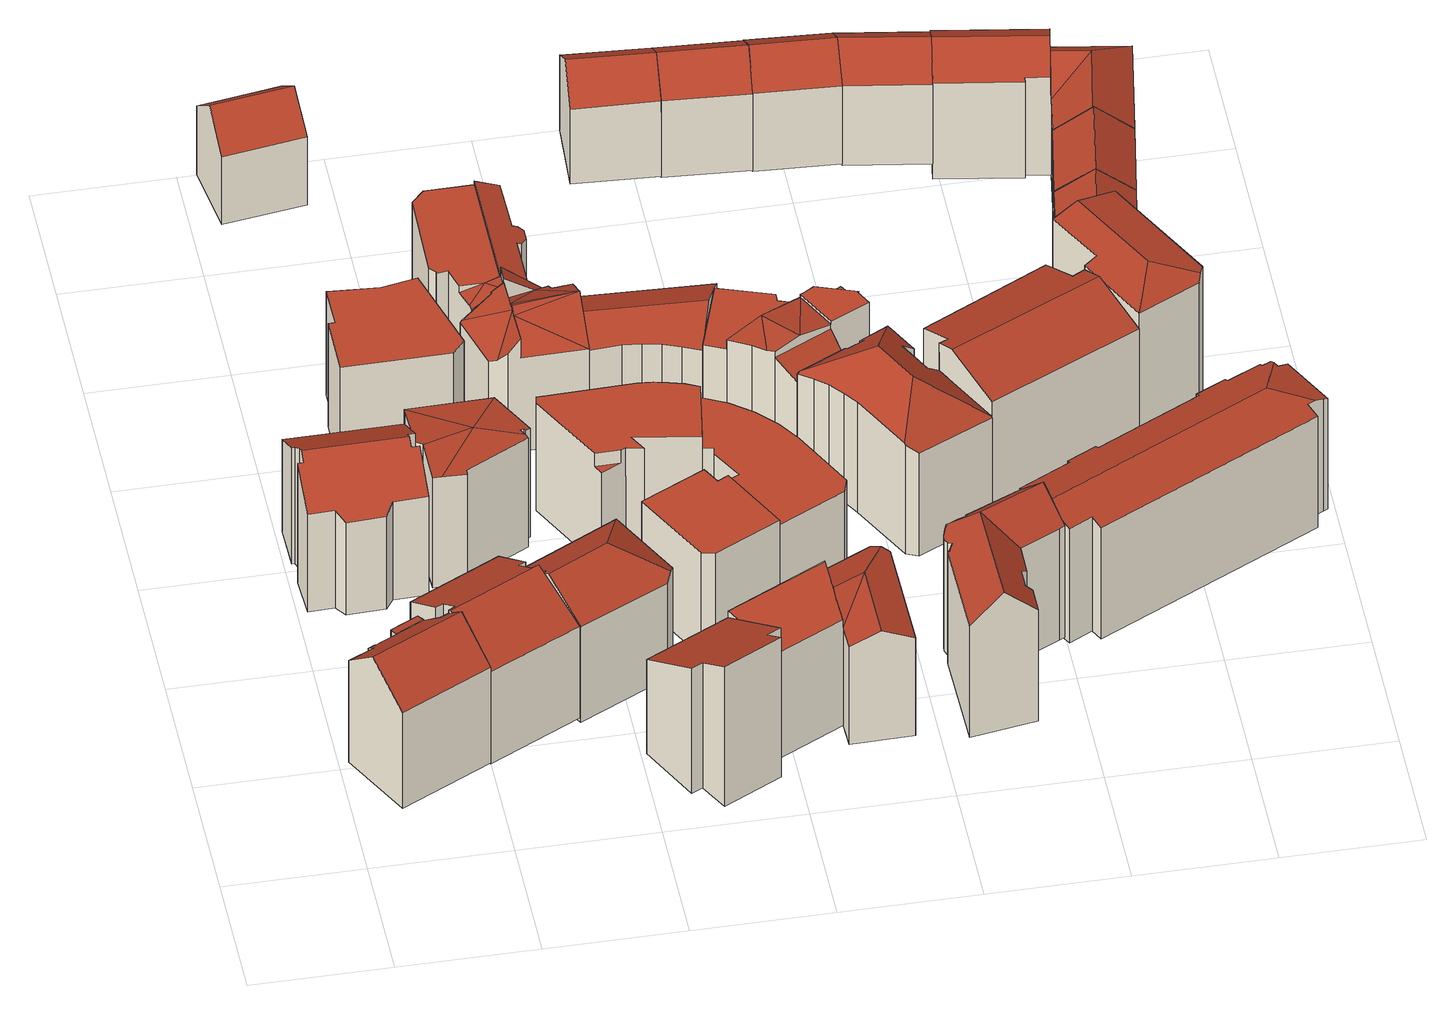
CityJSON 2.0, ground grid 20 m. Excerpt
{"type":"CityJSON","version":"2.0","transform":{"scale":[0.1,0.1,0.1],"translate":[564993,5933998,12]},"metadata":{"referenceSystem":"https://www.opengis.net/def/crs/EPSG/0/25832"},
"CityObjects":{
"building1":{"type":"Building","attributes":{"Gemeindeschluessel":"02100107","Geometrietyp2DReferenz":"3000","function":"31001_1010","roofType":"3100","measuredHeight":22.48,"storeysAboveGround":5},"address":[{"country":"Germany","locality":"Hamburg","thoroughfareNumber":"38","thoroughfareName":"Wexstraße","postcode":"20355"}],"geometry":[{"type":"Solid","lod":"2","boundaries":[[[[0,1,2,3]],[[4,5,6,7]],[[8,9,10,11]],[[12,13,14,15]],[[13,16,17,14]],[[16,18,19,17]],[[20,21,8,11]],[[2,1,22,23]],[[6,5,0,3]],[[4,7,21,24]],[[21,7,6,9,8]],[[25,26,27,28]],[[15,14,17,19,29,30,23,22,28,27,31,32]],[[22,1,0,5,4,24,25,28]],[[27,26,33,34,31]],[[29,10,9,6,30]],[[30,6,3,2,23]],[[32,31,34,35]],[[32,35,36,12,15]],[[19,18,20,11,10,29]],[[35,34,33,36]],[[33,26,25,24,21,20,18,16,13,12,36]]]],"semantics":{"surfaces":[{"type":"RoofSurface"},{"type":"WallSurface"},{"type":"GroundSurface"}],"values":[[0,0,0,1,1,1,1,1,1,1,1,1,2,1,1,1,1,1,1,1,0,0]]}}]},
"building2":{"type":"Building","attributes":{"Gemeindeschluessel":"02100107","Geometrietyp2DReferenz":"3000","function":"31001_1120","roofType":"3100","measuredHeight":22.34,"storeysAboveGround":5},"address":[{"country":"Germany","locality":"Hamburg","thoroughfareNumber":"17","thoroughfareName":"Brüderstraße","postcode":"20355"}],"geometry":[{"type":"Solid","lod":"2","boundaries":[[[[37,38,39,40,41,42,43,44,45]],[[46,47,48,49,50,51,52,40,39,53,54,55]],[[44,43,56,57]],[[43,42,58,56]],[[42,41,59,58]],[[38,37,60,61]],[[37,45,62,60]],[[45,44,57,62]],[[54,53,63,64]],[[52,51,65,66]],[[51,50,67,65]],[[50,49,68,67]],[[49,48,69,68]],[[48,47,70,69]],[[47,46,71,70]],[[46,55,72,71]],[[55,54,64,72]],[[53,39,38,61,63]],[[41,40,52,66,59]],[[66,65,67,68,69,70,71,72,64,63,61,60,62,57,56,58,59]]]],"semantics":{"surfaces":[{"type":"RoofSurface"},{"type":"WallSurface"},{"type":"GroundSurface"}],"values":[[0,0,1,1,1,1,1,1,1,1,1,1,1,1,1,1,1,1,1,2]]}}]},
"building3":{"type":"Building","attributes":{"Gemeindeschluessel":"02100107","Geometrietyp2DReferenz":"3000","function":"31001_1120","roofType":"3100","measuredHeight":21.31,"storeysAboveGround":4},"address":[{"country":"Germany","locality":"Hamburg","thoroughfareNumber":"36","thoroughfareName":"Wexstraße","postcode":"20355"}],"geometry":[{"type":"Solid","lod":"2","boundaries":[[[[73,74,75,76,77,78,79,80,81,82,83,84,85]],[[77,86,87,78]],[[84,83,88,89]],[[83,82,90,88]],[[82,81,91,90]],[[81,80,92,91]],[[80,79,93,92]],[[76,75,94,95]],[[75,74,96,94]],[[74,73,97,96]],[[73,85,98,97]],[[85,84,89,98]],[[87,86,99,100]],[[79,78,87,100,93]],[[86,77,76,95,99]],[[95,94,96,97,98,89,88,90,91,92,93,100,99]]]],"semantics":{"surfaces":[{"type":"RoofSurface"},{"type":"WallSurface"},{"type":"GroundSurface"}],"values":[[0,0,1,1,1,1,1,1,1,1,1,1,1,1,1,2]]}}]},
"building4":{"type":"Building","attributes":{"Gemeindeschluessel":"02100107","Geometrietyp2DReferenz":"3000","function":"31001_1010","roofType":"3200","measuredHeight":20.36,"storeysAboveGround":5},"address":[{"country":"Germany","locality":"Hamburg","thoroughfareNumber":"15","thoroughfareName":"Brüderstraße","postcode":"20355"}],"geometry":[{"type":"Solid","lod":"2","boundaries":[[[[101,102,103]],[[104,105,103,102,106]],[[107,103,105,108]],[[109,110,111,103,107,112]],[[113,114,115,116,101,103,111]],[[102,101,117,118]],[[104,106,119,120]],[[106,102,118,119]],[[110,109,121,122]],[[109,112,123,121]],[[101,116,124,117]],[[116,115,125,124]],[[115,114,126,125]],[[114,113,127,126]],[[121,123,128,120,119,118,117,124,125,126,127,122]],[[127,113,111,110,122]],[[123,112,107,108,128]],[[128,108,105,104,120]]]],"semantics":{"surfaces":[{"type":"RoofSurface"},{"type":"WallSurface"},{"type":"GroundSurface"}],"values":[[0,0,0,0,0,1,1,1,1,1,1,1,1,1,2,1,1,1]]}}]},
"building5":{"type":"Building","attributes":{"Gemeindeschluessel":"02100107","Geometrietyp2DReferenz":"3000","function":"31001_1120","roofType":"1000","measuredHeight":18.5,"storeysAboveGround":5},"address":[{"country":"Germany","locality":"Hamburg","thoroughfareNumber":"14","thoroughfareName":"Brüderstraße","postcode":"20355"}],"geometry":[{"type":"Solid","lod":"2","boundaries":[[[[129,130,131,132,133,134,135,136]],[[137,138,139,140,141,142,143,144]],[[135,134,137,144]],[[134,133,138,137]],[[133,132,139,138]],[[132,131,140,139]],[[131,130,141,140]],[[130,129,142,141]],[[129,136,143,142]],[[136,135,144,143]]]],"semantics":{"surfaces":[{"type":"RoofSurface"},{"type":"GroundSurface"},{"type":"WallSurface"}],"values":[[0,1,2,2,2,2,2,2,2,2]]}}]},
"building6":{"type":"Building","attributes":{"Gemeindeschluessel":"02100107","Geometrietyp2DReferenz":"3000","function":"31001_1010","roofType":"3200","measuredHeight":21.65,"storeysAboveGround":5},"address":[{"country":"Germany","locality":"Hamburg","thoroughfareNumber":"38","thoroughfareName":"Großer Trampgang","postcode":"20355"}],"geometry":[{"type":"Solid","lod":"2","boundaries":[[[[145,146,147,148,149,150]],[[151,148,147,152]],[[145,150,153,154]],[[150,149,155,153]],[[148,151,156,157]],[[158,154,153,155,157,156,159]],[[145,154,158,160,146]],[[159,156,151,152,161]],[[158,159,161,160]],[[155,149,148,157]],[[161,152,147,146,160]]]],"semantics":{"surfaces":[{"type":"RoofSurface"},{"type":"WallSurface"},{"type":"GroundSurface"}],"values":[[0,0,1,1,1,2,1,1,1,1,0]]}}]},
"building7":{"type":"Building","attributes":{"Gemeindeschluessel":"02100107","Geometrietyp2DReferenz":"3000","function":"31001_1010","roofType":"3100","measuredHeight":16.73,"storeysAboveGround":4},"address":[{"country":"Germany","locality":"Hamburg","thoroughfareNumber":"17","thoroughfareName":"Rademachergang","postcode":"20355"}],"geometry":[{"type":"Solid","lod":"2","boundaries":[[[[162,163,164,165,166]],[[167,162,166,168]],[[165,164,169,170]],[[164,163,171,169]],[[167,168,172,173]],[[168,166,165,170,172]],[[163,162,167,173,171]],[[173,172,170,169,171]]]],"semantics":{"surfaces":[{"type":"RoofSurface"},{"type":"WallSurface"},{"type":"GroundSurface"}],"values":[[0,0,1,1,1,1,1,2]]}}]},
"building8":{"type":"Building","attributes":{"Gemeindeschluessel":"02100107","Geometrietyp2DReferenz":"3000","function":"31001_1120","roofType":"2100","measuredHeight":25.11,"storeysAboveGround":4},"address":[{"country":"Germany","locality":"Hamburg","thoroughfareNumber":"31","thoroughfareName":"Wexstraße","postcode":"20355"}],"geometry":[{"type":"Solid","lod":"2","boundaries":[[[[174,175,176,177,178,179,180,181,182]],[[183,184,185,186,187,188,189,190,191]],[[181,180,183,191]],[[180,179,184,183]],[[179,178,185,184]],[[178,177,186,185]],[[177,176,187,186]],[[176,175,188,187]],[[175,174,189,188]],[[174,182,190,189]],[[182,181,191,190]]]],"semantics":{"surfaces":[{"type":"RoofSurface"},{"type":"GroundSurface"},{"type":"WallSurface"}],"values":[[0,1,2,2,2,2,2,2,2,2,2]]}}]},
"building9":{"type":"Building","attributes":{"Gemeindeschluessel":"02100107","Geometrietyp2DReferenz":"3000","function":"31001_1010","roofType":"3100","measuredHeight":21.02,"storeysAboveGround":4},"address":[{"country":"Germany","locality":"Hamburg","thoroughfareNumber":"19","thoroughfareName":"Großer Trampgang","postcode":"20355"}],"geometry":[{"type":"Solid","lod":"2","boundaries":[[[[192,193,194,195,196]],[[197,198,199,200,201]],[[202,197,201,203]],[[203,201,204]],[[197,205,206,207,208,209]],[[203,204,210]],[[203,210,211]],[[211,210,212]],[[213,214,215,197,202]],[[196,195,216,217]],[[218,219,220,221]],[[219,222,223,220]],[[224,201,200]],[[225,212,210]],[[208,207,226,227]],[[207,206,228,226]],[[209,198,197]],[[215,205,197]],[[214,213,229,230]],[[217,216,221,220,223,231,227,226,228,230,229,232,233]],[[221,216,195,194,218]],[[196,217,233,234,192]],[[232,211,212,225,234,233]],[[229,213,202,203,211,232]],[[228,206,205,215,214,230]],[[210,204,201,193]],[[231,199,198,209,208,227]],[[223,222,224,200,199,231]],[[234,225,210,193,192]],[[194,193,201,224,222,219,218]]]],"semantics":{"surfaces":[{"type":"RoofSurface"},{"type":"WallSurface"},{"type":"GroundSurface"}],"values":[[0,0,0,0,0,0,0,0,0,1,1,1,1,1,1,1,1,1,1,2,1,1,1,1,1,1,1,1,0,0]]}}]},
"building10":{"type":"Building","attributes":{"Gemeindeschluessel":"02100107","Geometrietyp2DReferenz":"3000","function":"31001_1010","roofType":"1000","measuredHeight":18.53,"storeysAboveGround":5},"address":[{"country":"Germany","locality":"Hamburg","thoroughfareNumber":"17","thoroughfareName":"Großer Trampgang","postcode":"20355"}],"geometry":[{"type":"Solid","lod":"2","boundaries":[[[[235,236,237]],[[238,239,240,235,237,241]],[[242,243,244,245,246,247,248,249,250,251]],[[252,253,254,255]],[[256,236,235]],[[257,258,259,260]],[[258,261,262,259]],[[239,238,263,264]],[[238,241,265,263]],[[266,267,235]],[[247,246,268,269]],[[246,245,270,268]],[[245,244,271,270]],[[244,243,272,271]],[[243,242,273,272]],[[242,251,274,273]],[[250,249,275,276,277]],[[249,248,278,275]],[[276,279,264,263,265,260,259,262,280,255,254,269,268,270,271,272,273,274,277]],[[255,280,281,252]],[[265,241,237,236,256,257,260]],[[239,264,279,282,240]],[[274,251,250,277]],[[280,262,261,281]],[[276,275,267,266,282,279]],[[254,253,278,248,247,269]],[[282,266,235,240]],[[261,258,257,256,235,267,275,278,253,252,281]]]],"semantics":{"surfaces":[{"type":"RoofSurface"},{"type":"WallSurface"},{"type":"GroundSurface"}],"values":[[0,0,0,1,1,1,1,1,1,1,1,1,1,1,1,1,1,1,2,1,1,1,1,1,1,1,0,0]]}}]},
"building11":{"type":"Building","attributes":{"Gemeindeschluessel":"02100107","Geometrietyp2DReferenz":"3000","function":"31001_1130","roofType":"1000","measuredHeight":19.37,"storeysAboveGround":4},"address":[{"country":"Germany","locality":"Hamburg","thoroughfareNumber":"3","thoroughfareName":"Brüderstraße","postcode":"20355"}],"geometry":[{"type":"Solid","lod":"2","boundaries":[[[[283,284,285]],[[286,287,288,289]],[[287,290,291,288]],[[290,292,293,291]],[[292,294,295,293]],[[294,296,297,295]],[[296,298,299,297]],[[300,301,284,283]],[[302,303,304,305,289,288,291,293,295,297,299,306]],[[307,308,298,296,294,292,290,287,286,301,300,309,310]],[[310,303,302,307]],[[309,304,303,310]],[[305,285,284,301,286,289]],[[304,309,300,283,285,305]],[[307,302,306,308]],[[308,306,299,298]]]],"semantics":{"surfaces":[{"type":"RoofSurface"},{"type":"WallSurface"},{"type":"GroundSurface"}],"values":[[0,1,1,1,1,1,1,1,2,0,1,1,1,1,1,1]]}}]},
"building12":{"type":"Building","attributes":{"Gemeindeschluessel":"02100107","Geometrietyp2DReferenz":"3000","function":"31001_1010","roofType":"1000","measuredHeight":18.5,"storeysAboveGround":4},"address":[{"country":"Germany","locality":"Hamburg","thoroughfareNumber":"32a","thoroughfareName":"Wexstraße","postcode":"20355"}],"geometry":[{"type":"Solid","lod":"2","boundaries":[[[[311,312,313,314,315,316,317]],[[318,319,320,321,322,323,324]],[[316,315,318,324]],[[315,314,319,318]],[[314,313,320,319]],[[313,312,321,320]],[[312,311,322,321]],[[311,317,323,322]],[[317,316,324,323]]]],"semantics":{"surfaces":[{"type":"RoofSurface"},{"type":"GroundSurface"},{"type":"WallSurface"}],"values":[[0,1,2,2,2,2,2,2,2]]}}]},
"building13":{"type":"Building","attributes":{"Gemeindeschluessel":"02100107","Geometrietyp2DReferenz":"3000","function":"31001_1120","roofType":"3100","measuredHeight":19.67,"storeysAboveGround":4},"address":[{"country":"Germany","locality":"Hamburg","thoroughfareNumber":"29","thoroughfareName":"Wexstraße","postcode":"20355"}],"geometry":[{"type":"Solid","lod":"2","boundaries":[[[[325,326,327,328,329,330]],[[331,326,325,332]],[[333,330,329]],[[334,331,332]],[[335,336,337,338,339,340,341]],[[336,335,342,331,334,343]],[[340,339,344,345]],[[340,345,346,347,341]],[[335,341,347,342]],[[325,330,332]],[[338,328,327,344,339]],[[337,336,343,348]],[[337,348,333,329,328,338]],[[345,344,327,326,346]],[[326,331,342,347,346]],[[343,334,332,330,333,348]]]],"semantics":{"surfaces":[{"type":"RoofSurface"},{"type":"WallSurface"},{"type":"GroundSurface"}],"values":[[0,0,1,1,2,1,1,1,1,1,1,1,1,0,0,0]]}}]},
"building14":{"type":"Building","attributes":{"Gemeindeschluessel":"02100107","Geometrietyp2DReferenz":"3000","function":"31001_1010","roofType":"3100","measuredHeight":19.52,"storeysAboveGround":5},"address":[{"country":"Germany","locality":"Hamburg","thoroughfareNumber":"8","thoroughfareName":"Brüderstraße","postcode":"20355"}],"geometry":[{"type":"Solid","lod":"2","boundaries":[[[[349,350,351,352,353]],[[354,355,356,357,358,349,353,359]],[[352,351,360,361]],[[351,350,362,360]],[[358,357,363,364]],[[357,356,365,363]],[[356,355,366,365]],[[355,354,367,366]],[[354,359,368,367]],[[359,353,352,361,368]],[[350,349,358,364,362]],[[364,363,365,366,367,368,361,360,362]]]],"semantics":{"surfaces":[{"type":"RoofSurface"},{"type":"WallSurface"},{"type":"GroundSurface"}],"values":[[0,0,1,1,1,1,1,1,1,1,1,2]]}}]},
"building15":{"type":"Building","attributes":{"Gemeindeschluessel":"02100107","Geometrietyp2DReferenz":"3000","function":"31001_1010","roofType":"1000","measuredHeight":18.06,"storeysAboveGround":4},"address":[{"country":"Germany","locality":"Hamburg","thoroughfareNumber":"1","thoroughfareName":"Brüderstraße","postcode":"20355"}],"geometry":[{"type":"Solid","lod":"2","boundaries":[[[[369,370,371,372,373,374,375,376,377,378,379,380,381]],[[382,383,384,385,386,387,388,389,390,391,392,393,394]],[[380,379,382,394]],[[379,378,383,382]],[[378,377,384,383]],[[377,376,385,384]],[[376,375,386,385]],[[375,374,387,386]],[[374,373,388,387]],[[373,372,389,388]],[[372,371,390,389]],[[371,370,391,390]],[[370,369,392,391]],[[369,381,393,392]],[[381,380,394,393]]]],"semantics":{"surfaces":[{"type":"RoofSurface"},{"type":"GroundSurface"},{"type":"WallSurface"}],"values":[[0,1,2,2,2,2,2,2,2,2,2,2,2,2,2]]}}]},
"building16":{"type":"Building","attributes":{"Gemeindeschluessel":"02100107","Geometrietyp2DReferenz":"3000","function":"31001_1010","roofType":"1000","measuredHeight":20.6,"storeysAboveGround":5},"address":[{"country":"Germany","locality":"Hamburg","thoroughfareNumber":"6","thoroughfareName":"Brüderstraße","postcode":"20355"}],"geometry":[{"type":"Solid","lod":"2","boundaries":[[[[395,396,397,398,399,400,401]],[[402,403,404,405,406]],[[407,408,404,403,409]],[[410,404,408]],[[411,412,413,414]],[[415,410,408,416]],[[417,418,419,420,421,422,423]],[[424,425,426,427,428]],[[429,430,431]],[[399,398,432,433]],[[398,397,434,432]],[[397,396,435,434]],[[395,401,431,430]],[[402,406,436,437]],[[412,411,438,439]],[[420,419,428,427]],[[418,417,440,441]],[[423,422,410,415]],[[426,425,442,443]],[[425,424,444,442]],[[439,438,445,437,436,433,432,434,435,446,443,442,444,441,440,447]],[[435,396,395,430,429,421,446]],[[400,405,404,410,422,421,429,431,401]],[[444,424,428,419,418,441]],[[446,421,420,427,426,443]],[[440,417,423,415,416,447]],[[447,416,413,412,439]],[[438,411,414,407,409,445]],[[413,416,408,407,414]],[[445,409,403,402,437]],[[436,406,405,400,399,433]]]],"semantics":{"surfaces":[{"type":"RoofSurface"},{"type":"WallSurface"},{"type":"GroundSurface"}],"values":[[0,0,0,0,0,0,0,0,0,1,1,1,1,1,1,1,1,1,1,1,2,1,1,1,1,1,1,1,1,1,1]]}}]},
"building17":{"type":"Building","attributes":{"Gemeindeschluessel":"02100107","Geometrietyp2DReferenz":"3000","function":"31001_1010","roofType":"3100","measuredHeight":17.52,"storeysAboveGround":4},"address":[{"country":"Germany","locality":"Hamburg","thoroughfareNumber":"9","thoroughfareName":"Rademachergang","postcode":"20355"}],"geometry":[{"type":"Solid","lod":"2","boundaries":[[[[448,449,450,451]],[[452,453,449,448]],[[451,450,454,455]],[[453,452,456,457]],[[452,448,451,455,456]],[[450,449,453,457,454]],[[457,456,455,454]]]],"semantics":{"surfaces":[{"type":"RoofSurface"},{"type":"WallSurface"},{"type":"GroundSurface"}],"values":[[0,0,1,1,1,1,2]]}}]},
"building18":{"type":"Building","attributes":{"Gemeindeschluessel":"02100107","Geometrietyp2DReferenz":"3000","function":"31001_1130","roofType":"3100","measuredHeight":24.51,"storeysAboveGround":5},"address":[{"country":"Germany","locality":"Hamburg","thoroughfareNumber":"28","thoroughfareName":"Steinwegpassage","postcode":"20355"}],"geometry":[{"type":"Solid","lod":"2","boundaries":[[[[458,459,460,461]],[[459,462,463,460]],[[462,464,465,463]],[[464,466,467,465]],[[466,468,469,467]],[[468,470,471,469]],[[472,473,474,475]],[[473,476,477,474]],[[476,478,479,477]],[[478,480,481,479]],[[480,482,483,481]],[[484,485,486,487]],[[485,488,489,486]],[[488,490,491,489]],[[490,492,493,491]],[[494,495,496,497]],[[487,486,489,491,493,498,461,460,463,465,467,469,471,475,474,477,479,481,483,499,497,496,500]],[[499,501,502,494,497]],[[487,500,503,484]],[[500,496,495,503]],[[499,483,482,501]],[[493,492,504,505,498]],[[461,498,505,458]],[[471,470,506,472,475]],[[492,490,488,485,484,503,507,504]],[[503,495,494,502,507]],[[502,501,482,480,478,476,473,472,506,507]],[[507,506,470,468,466,464,462,459,458,505,504]]]],"semantics":{"surfaces":[{"type":"WallSurface"},{"type":"GroundSurface"},{"type":"RoofSurface"}],"values":[[0,0,0,0,0,0,0,0,0,0,0,0,0,0,0,0,1,0,0,0,0,0,0,0,2,2,2,2]]}}]},
"building19":{"type":"Building","attributes":{"Gemeindeschluessel":"02100107","Geometrietyp2DReferenz":"3000","function":"31001_1130","roofType":"3200","measuredHeight":24.29,"storeysAboveGround":5},"address":[{"country":"Germany","locality":"Hamburg","thoroughfareNumber":"2","thoroughfareName":"Brüderstraße","postcode":"20355"}],"geometry":[{"type":"Solid","lod":"2","boundaries":[[[[508,509,510,511]],[[512,513,514,515]],[[514,516,517,518,519,520,521,522,523,524,525,526,527,511,510,528,515]],[[529,521,520,530,531]],[[528,510,509,532,533]],[[515,528,533,512]],[[520,519,534,530]],[[514,513,535,536,516]],[[533,532,537,535,513,512]],[[534,538,539,536,535,537,540,531,530]],[[541,542,543,544,529,531,540]],[[532,509,508,545,546,541,540,537]],[[536,539,517,516]],[[539,538,518,517]],[[538,534,519,518]],[[529,544,522,521]],[[544,543,523,522]],[[543,542,524,523]],[[542,541,525,524]],[[541,546,526,525]],[[546,545,527,526]],[[545,508,511,527]]]],"semantics":{"surfaces":[{"type":"WallSurface"},{"type":"GroundSurface"},{"type":"RoofSurface"}],"values":[[0,0,1,0,0,0,0,0,2,2,2,2,0,0,0,0,0,0,0,0,0,0]]}}]},
"building20":{"type":"Building","attributes":{"Gemeindeschluessel":"02100107","Geometrietyp2DReferenz":"3000","function":"31001_1010","roofType":"3100","measuredHeight":17.66,"storeysAboveGround":4},"address":[{"country":"Germany","locality":"Hamburg","thoroughfareNumber":"7","thoroughfareName":"Rademachergang","postcode":"20355"}],"geometry":[{"type":"Solid","lod":"2","boundaries":[[[[547,448,451,548]],[[549,452,448,547]],[[548,451,550,551]],[[452,549,552,553]],[[549,547,548,551,552]],[[451,448,452,553,550]],[[553,552,551,550]]]],"semantics":{"surfaces":[{"type":"RoofSurface"},{"type":"WallSurface"},{"type":"GroundSurface"}],"values":[[0,0,1,1,1,1,2]]}}]},
"building21":{"type":"Building","attributes":{"Gemeindeschluessel":"02100107","Geometrietyp2DReferenz":"3000","function":"31001_1010","roofType":"3100","measuredHeight":17.93,"storeysAboveGround":4},"address":[{"country":"Germany","locality":"Hamburg","thoroughfareNumber":"5","thoroughfareName":"Rademachergang","postcode":"20355"}],"geometry":[{"type":"Solid","lod":"2","boundaries":[[[[554,547,555,556]],[[557,558,547,554]],[[556,555,559,560]],[[558,557,561,562]],[[557,554,556,560,561]],[[555,547,558,562,559]],[[562,561,560,559]]]],"semantics":{"surfaces":[{"type":"RoofSurface"},{"type":"WallSurface"},{"type":"GroundSurface"}],"values":[[0,0,1,1,1,1,2]]}}]},
"building22":{"type":"Building","attributes":{"Gemeindeschluessel":"02100107","Geometrietyp2DReferenz":"3000","function":"31001_1010","roofType":"3100","measuredHeight":24.91,"storeysAboveGround":5},"address":[{"country":"Germany","locality":"Hamburg","thoroughfareNumber":"28","thoroughfareName":"Wexstraße","postcode":"20355"}],"geometry":[{"type":"Solid","lod":"2","boundaries":[[[[563,564,565,566]],[[567,568,569,570]],[[571,572,573,574]],[[572,575,576,573]],[[563,566,577,578]],[[573,576,579,570,569,578,577,574]],[[577,566,565,571,574]],[[569,568,564,563,578]],[[570,579,580,567]],[[579,576,575,580]],[[575,572,571,565,564,568,567,580]]]],"semantics":{"surfaces":[{"type":"RoofSurface"},{"type":"WallSurface"},{"type":"GroundSurface"}],"values":[[0,1,1,1,1,2,1,1,1,1,0]]}}]},
"building23":{"type":"Building","attributes":{"Gemeindeschluessel":"02100107","Geometrietyp2DReferenz":"3000","function":"31001_1120","roofType":"3200","measuredHeight":22.1,"storeysAboveGround":6},"address":[{"country":"Germany","locality":"Hamburg","thoroughfareNumber":"25","thoroughfareName":"Wexstraße","postcode":"20355"}],"geometry":[{"type":"Solid","lod":"2","boundaries":[[[[581,582,583,584,585,586,587,588,589,590,591,592,593,594,595,596]],[[597,598,599,600,601,602,582,581,603]],[[604,605,606,607,608,583,582,602]],[[595,594,609,610]],[[594,593,611,609]],[[593,592,612,611]],[[592,591,613,612]],[[591,590,614,613]],[[590,589,615,614]],[[589,588,616,615]],[[588,587,617,616]],[[587,586,618,617]],[[586,585,619,618]],[[585,584,620,619]],[[596,595,610,621]],[[601,600,622,623]],[[600,599,624,622]],[[599,598,625,624]],[[598,597,626,625]],[[597,603,627,626]],[[608,607,628,629]],[[607,606,630,628]],[[606,605,631,630]],[[605,604,632,631]],[[622,624,625,626,627,621,610,609,611,612,613,614,615,616,617,618,619,620,629,628,630,631,632,623]],[[632,604,602,601,623]],[[627,603,581,596,621]],[[620,584,583,608,629]]]],"semantics":{"surfaces":[{"type":"RoofSurface"},{"type":"WallSurface"},{"type":"GroundSurface"}],"values":[[0,0,0,1,1,1,1,1,1,1,1,1,1,1,1,1,1,1,1,1,1,1,1,1,2,1,1,1]]}}]},
"building24":{"type":"Building","attributes":{"Gemeindeschluessel":"02100107","Geometrietyp2DReferenz":"3000","function":"31001_1010","roofType":"3100","measuredHeight":18.2,"storeysAboveGround":4},"address":[{"country":"Germany","locality":"Hamburg","thoroughfareNumber":"3","thoroughfareName":"Rademachergang","postcode":"20355"}],"geometry":[{"type":"Solid","lod":"2","boundaries":[[[[633,554,556,634]],[[634,556,635,636]],[[635,637,638,636]],[[634,636,638,639,633]],[[638,637,557,639]],[[635,556,554,557,637]],[[557,554,633,639]]]],"semantics":{"surfaces":[{"type":"RoofSurface"},{"type":"WallSurface"},{"type":"GroundSurface"}],"values":[[0,1,2,1,1,1,0]]}}]},
"building25":{"type":"Building","attributes":{"Gemeindeschluessel":"02100107","Geometrietyp2DReferenz":"3000","function":"31001_1120","roofType":"3200","measuredHeight":26.37,"storeysAboveGround":6},"address":[{"country":"Germany","locality":"Hamburg","thoroughfareNumber":"26","thoroughfareName":"Wexstraße","postcode":"20355"}],"geometry":[{"type":"Solid","lod":"2","boundaries":[[[[640,641,642,643,644,645]],[[641,640,646,647]],[[640,645,648,646]],[[645,644,649,648]],[[647,646,648,649,650,651,652]],[[650,649,644,643,653]],[[647,652,654,641]],[[652,651,655,656,654]],[[651,650,653,655]],[[656,642,641,654]],[[653,643,642,656,655]]]],"semantics":{"surfaces":[{"type":"RoofSurface"},{"type":"WallSurface"},{"type":"GroundSurface"}],"values":[[0,1,1,1,2,1,1,1,1,0,0]]}}]},
"building26":{"type":"Building","attributes":{"Gemeindeschluessel":"02100107","Geometrietyp2DReferenz":"3000","function":"31001_1010","roofType":"3100","measuredHeight":18.07,"storeysAboveGround":4},"address":[{"country":"Germany","locality":"Hamburg","thoroughfareNumber":"7","thoroughfareName":"Kornträgergang","postcode":"20355"}],"geometry":[{"type":"Solid","lod":"2","boundaries":[[[[657,658,659,660]],[[661,657,660,662]],[[659,658,663,664]],[[661,662,665,666]],[[662,660,659,664,665]],[[658,657,661,666,663]],[[666,665,664,663]]]],"semantics":{"surfaces":[{"type":"RoofSurface"},{"type":"WallSurface"},{"type":"GroundSurface"}],"values":[[0,0,1,1,1,1,2]]}}]},
"building27":{"type":"Building","attributes":{"Gemeindeschluessel":"02100107","Geometrietyp2DReferenz":"3000","function":"31001_1010","roofType":"3100","measuredHeight":20.85,"storeysAboveGround":4},"address":[{"country":"Germany","locality":"Hamburg","thoroughfareNumber":"1","thoroughfareName":"Rademachergang","postcode":"20355"}],"geometry":[{"type":"Solid","lod":"2","boundaries":[[[[667,668,669,670]],[[671,672,673,674,675]],[[676,677,671,675]],[[678,679,680,681]],[[682,683,681,680,684,685,686,687]],[[668,685,684,688,669]],[[673,683,682,689,674]],[[687,686,676,690]],[[687,690,691,689,682]],[[685,668,667,677,676,686]],[[684,680,679,688]],[[683,673,672,692,678,681]],[[672,671,677,667,670,692]],[[690,676,675,691]],[[675,674,689,691]],[[679,678,692,670,669,688]]]],"semantics":{"surfaces":[{"type":"RoofSurface"},{"type":"WallSurface"},{"type":"GroundSurface"}],"values":[[0,0,0,1,2,1,1,1,1,1,1,1,1,0,0,0]]}}]},
"building28":{"type":"Building","attributes":{"Gemeindeschluessel":"02100107","Geometrietyp2DReferenz":"3000","function":"31001_1010","roofType":"3100","measuredHeight":18.09,"storeysAboveGround":4},"address":[{"country":"Germany","locality":"Hamburg","thoroughfareNumber":"9","thoroughfareName":"Kornträgergang","postcode":"20355"}],"geometry":[{"type":"Solid","lod":"2","boundaries":[[[[693,689,694,695]],[[690,693,695,661]],[[694,689,682,663]],[[690,661,666,687]],[[661,695,694,663,666]],[[689,693,690,687,682]],[[687,666,663,682]]]],"semantics":{"surfaces":[{"type":"RoofSurface"},{"type":"WallSurface"},{"type":"GroundSurface"}],"values":[[0,0,1,1,1,1,2]]}}]}
},
"vertices":[
[116,259,80],[101,288,74],[61,267,74],[76,238,80],[122,248,213],[116,259,211],[76,238,211],[81,227,213],[81,227,74],[76,238,74],[43,221,74],[48,210,74],[7,174,224],[45,194,223],[45,194,42],[7,174,42],[39,205,213],[39,205,42],[49,210,213],[49,210,42],[48,210,212],[81,227,212],[101,288,42],[61,267,42],[122,248,212],[139,215,244],[151,221,244],[151,221,42],[139,215,42],[43,221,42],[76,238,42],[193,138,42],[61,70,42],[164,196,267],[193,138,213],[61,70,213],[31,128,267],
[8,575,251],[12,564,258],[13,551,266],[159,553,266],[159,563,260],[170,567,257],[169,642,208],[3,641,208],[4,575,251],[45,478,218],[57,462,208],[112,464,209],[123,480,219],[172,481,220],[171,540,258],[159,540,258],[13,537,257],[5,537,257],[7,477,218],[169,642,43],[3,641,43],[170,567,43],[159,563,43],[8,575,43],[12,564,43],[4,575,43],[13,537,43],[5,537,43],[171,540,43],[159,540,43],[172,481,43],[123,480,43],[112,464,43],[57,462,43],[45,478,43],[7,477,43],
[138,245,235],[149,250,235],[161,226,250],[151,221,250],[153,216,253],[285,284,253],[285,285,252],[275,280,252],[262,306,236],[272,311,236],[245,363,205],[113,295,205],[114,293,206],[193,138,205],[326,206,205],[245,363,40],[113,295,40],[272,311,40],[262,306,40],[275,280,40],[285,285,40],[161,226,40],[151,221,40],[149,250,40],[138,245,40],[114,293,40],[193,138,40],[326,206,40],
[291,643,234],[169,642,234],[251,580,243],[179,561,242],[179,559,243],[170,567,242],[193,498,236],[181,498,236],[228,506,235],[321,555,235],[318,561,236],[228,499,234],[313,571,236],[318,573,235],[320,570,235],[327,574,234],[291,643,39],[169,642,39],[170,567,39],[179,561,39],[228,506,39],[321,555,39],[228,499,39],[327,574,39],[320,570,39],[318,573,39],[313,571,39],[181,498,39],
[255,747,228],[273,768,228],[235,903,228],[184,893,228],[110,898,228],[111,835,228],[101,835,228],[101,746,228],[111,835,43],[110,898,43],[184,893,43],[235,903,43],[273,768,43],[255,747,43],[101,746,43],[101,835,43],
[288,280,240],[295,266,251],[383,312,251],[413,407,205],[270,332,205],[295,284,240],[469,298,205],[464,286,211],[295,284,34],[288,280,34],[270,332,34],[469,298,34],[413,407,34],[327,204,34],[457,270,34],[327,204,205],[457,270,204],
[145,1322,216],[137,1374,171],[105,1370,170],[19,1356,171],[27,1304,216],[153,1269,170],[34,1251,170],[105,1370,48],[19,1356,48],[137,1374,48],[34,1251,48],[153,1269,48],
[463,45,259],[485,3,286],[570,47,286],[556,74,269],[576,84,269],[572,92,264],[524,188,204],[402,126,204],[447,37,259],[524,188,35],[572,92,35],[576,84,35],[556,74,35],[570,47,35],[485,3,35],[463,45,35],[447,37,35],[402,126,35],
[316,756,197],[345,805,239],[285,849,191],[283,848,189],[306,764,189],[389,876,205],[345,866,205],[345,861,208],[344,861,208],[345,817,239],[439,817,246],[439,817,247],[345,805,247],[408,880,189],[407,889,190],[381,889,212],[345,889,242],[345,866,242],[345,794,239],[439,747,205],[346,746,205],[438,864,218],[410,866,214],[408,880,205],[283,848,37],[306,764,37],[299,852,202],[327,858,225],[327,858,37],[299,852,37],[327,861,225],[327,861,37],[344,861,239],[346,746,239],[381,889,37],[345,889,37],[407,889,37],[438,864,37],[410,866,37],[345,861,37],[439,747,37],[329,746,37],[329,746,215],
[323,888,218],[289,888,206],[297,860,206],[327,858,219],[327,861,219],[344,861,227],[299,852,206],[388,966,208],[396,977,205],[396,995,205],[388,1001,208],[381,1001,211],[380,1083,211],[345,1083,224],[345,889,224],[381,889,211],[381,966,211],[257,1063,218],[276,1083,218],[276,1083,42],[257,1063,42],[289,888,218],[280,920,218],[264,918,218],[264,918,42],[280,920,42],[263,921,218],[263,921,42],[327,858,42],[327,861,42],[299,852,42],[345,888,227],[345,888,218],[381,1001,42],[380,1083,42],[388,1001,42],[396,995,42],[396,977,42],[388,966,42],[381,966,42],[345,889,218],[345,889,42],[381,889,42],[345,1083,218],[345,861,42],[255,930,42],[255,930,218],[345,861,227],
[440,518,203],[404,518,203],[411,503,203],[346,631,226],[348,643,226],[348,643,33],[346,631,33],[485,646,226],[485,646,33],[507,644,226],[507,644,33],[527,639,226],[527,639,33],[548,633,226],[548,633,33],[567,624,226],[567,624,33],[440,518,226],[404,518,226],[458,540,33],[471,516,33],[447,521,33],[411,503,33],[551,525,33],[458,540,226],[551,525,226],[447,521,226],[471,516,226],
[529,306,214],[625,355,214],[574,456,214],[558,447,214],[544,473,214],[451,426,214],[510,310,214],[544,473,29],[558,447,29],[574,456,29],[625,355,29],[529,306,29],[510,310,29],[451,426,29],
[670,202,222],[716,225,222],[750,288,206],[737,296,201],[669,262,201],[670,220,216],[671,143,201],[670,184,216],[669,262,216],[671,143,216],[672,143,26],[572,92,26],[524,188,26],[737,296,26],[761,282,26],[763,106,26],[673,104,26],[672,143,201],[572,92,216],[761,282,201],[763,106,201],[717,105,222],[673,104,201],[524,188,216],
[610,790,227],[625,835,205],[632,855,195],[438,864,195],[439,798,227],[484,748,204],[511,746,203],[537,741,202],[563,735,199],[589,726,196],[439,747,202],[632,855,32],[438,864,32],[625,835,32],[563,735,32],[589,726,32],[537,741,32],[511,746,32],[484,748,32],[439,747,32],
[565,510,206],[590,464,206],[574,456,206],[625,355,206],[722,405,206],[729,426,206],[682,520,206],[660,553,206],[633,582,206],[602,606,206],[567,624,206],[551,525,206],[567,522,206],[567,624,25],[602,606,25],[633,582,25],[660,553,25],[682,520,25],[729,426,25],[722,405,25],[625,355,25],[574,456,25],[590,464,25],[565,510,25],[567,522,25],[551,525,25],
[728,786,206],[703,795,206],[703,808,206],[625,835,206],[589,726,206],[619,713,206],[731,780,206],[650,696,222],[668,683,222],[672,744,230],[619,713,222],[620,713,222],[678,676,223],[715,695,230],[678,677,223],[731,780,221],[704,655,184],[775,690,184],[761,718,214],[678,676,214],[762,719,221],[761,718,221],[819,747,226],[807,771,226],[809,772,226],[752,792,226],[737,783,226],[731,780,226],[762,719,226],[815,775,198],[805,795,198],[793,816,198],[752,792,198],[809,772,198],[737,783,183],[728,786,183],[731,780,183],[625,835,23],[589,726,23],[703,808,23],[703,795,23],[620,713,23],[650,696,23],[704,655,23],[775,690,23],[819,747,23],[807,771,23],[805,795,23],[793,816,23],[815,775,23],[678,677,23],[737,783,23],[761,718,23],
[632,1301,215],[510,1309,215],[507,1255,174],[629,1248,175],[636,1355,175],[513,1363,175],[507,1255,40],[629,1248,40],[636,1355,40],[513,1363,40],
[834,255,211],[837,255,215],[837,255,13],[834,255,13],[842,263,219],[842,263,13],[837,270,214],[837,270,13],[834,279,212],[834,279,13],[835,288,212],[835,288,13],[838,296,215],[838,296,13],[843,303,218],[850,308,216],[850,308,13],[843,303,13],[859,310,218],[859,310,13],[868,310,221],[868,310,13],[873,319,216],[873,319,13],[871,322,213],[871,322,13],[931,197,212],[922,189,221],[922,189,13],[931,197,13],[922,160,221],[922,160,13],[932,160,212],[932,160,13],[932,119,212],[932,119,13],[997,276,213],[989,272,213],[989,272,13],[997,276,13],[836,103,13],[953,361,13],[931,244,13],[953,361,211],[976,318,258],[931,244,212],[884,111,258],[836,103,212],[841,301,219],[882,275,258],
[873,616,216],[891,626,200],[891,626,16],[873,616,16],[835,468,200],[818,475,211],[818,475,16],[835,468,16],[770,568,16],[756,592,16],[740,614,16],[723,635,16],[704,655,16],[775,690,16],[779,683,16],[802,694,16],[798,703,16],[840,725,16],[866,674,16],[848,664,16],[944,521,16],[775,690,201],[704,655,198],[707,656,201],[943,523,201],[944,521,199],[723,635,204],[817,477,213],[770,568,213],[843,556,259],[740,614,209],[756,592,211],[808,624,259],[840,725,200],[798,703,200],[802,694,208],[779,683,208],[848,664,217],[866,674,200],
[756,1293,215],[752,1240,175],[759,1347,175],[629,1248,38],[752,1240,38],[759,1347,38],[636,1355,38],
[875,1286,215],[752,1240,176],[872,1233,176],[878,1339,176],[759,1347,176],[752,1240,36],[872,1233,36],[878,1339,36],[759,1347,36],
[1163,629,227],[1123,707,259],[904,599,259],[944,521,227],[1091,726,248],[1109,736,248],[1109,736,10],[1091,726,10],[891,626,249],[905,633,248],[905,633,10],[891,626,10],[880,680,229],[880,680,10],[944,521,10],[1163,629,10],[1064,778,10],[1064,778,226],
[980,310,231],[1308,478,231],[1330,545,214],[1327,549,213],[1314,543,213],[1312,548,211],[1264,524,211],[1261,529,209],[1218,507,209],[1221,502,211],[1070,424,211],[1067,429,209],[1025,407,209],[1027,402,211],[952,363,211],[953,361,212],[1002,267,215],[1036,285,215],[1045,268,209],[1369,434,209],[1359,452,216],[1371,458,216],[997,276,219],[1383,464,211],[1389,467,209],[1386,471,209],[1349,544,209],[1334,536,215],[1027,402,10],[952,363,10],[1025,407,10],[1067,429,10],[1070,424,10],[1221,502,10],[1218,507,10],[1261,529,10],[1264,524,10],[1312,548,10],[1314,543,10],[1327,549,10],[953,361,10],[1369,434,10],[1359,452,10],[1045,268,10],[1036,285,10],[1002,267,10],[997,276,10],[1349,544,10],[1334,536,10],[1386,471,10],[1389,467,10],[1383,464,10],
[999,1266,215],[991,1214,176],[872,1233,33],[991,1214,33],[878,1339,33],[1007,1318,33],[1007,1318,176],
[1109,736,255],[1163,629,255],[1190,712,271],[1120,848,271],[1083,829,260],[1127,746,260],[1109,736,7],[1163,629,7],[1127,746,7],[1083,829,7],[1176,876,7],[1263,705,7],[1253,674,7],[1176,876,254],[1253,674,255],[1263,705,255],[1258,690,258],
[1172,998,186],[1118,1007,146],[1099,889,147],[1152,880,186],[1226,990,146],[1206,871,146],[1118,1007,6],[1099,889,6],[1206,871,6],[1226,990,6],
[1164,1292,178],[1007,1318,178],[999,1266,214],[1155,1240,214],[1155,1240,186],[1147,1193,150],[1148,1193,150],[1147,1189,146],[1210,1231,186],[1273,1274,146],[1164,1292,146],[1113,1199,181],[1113,1194,178],[1113,1194,6],[1113,1199,6],[1138,1128,6],[1148,1193,6],[991,1214,6],[1007,1318,6],[1273,1274,6],[1246,1111,6],[991,1214,178],[1138,1128,146],[1246,1111,146],[1191,1120,186],[1147,1193,182],
[1192,1120,187],[1118,1007,147],[1172,998,187]
]}
